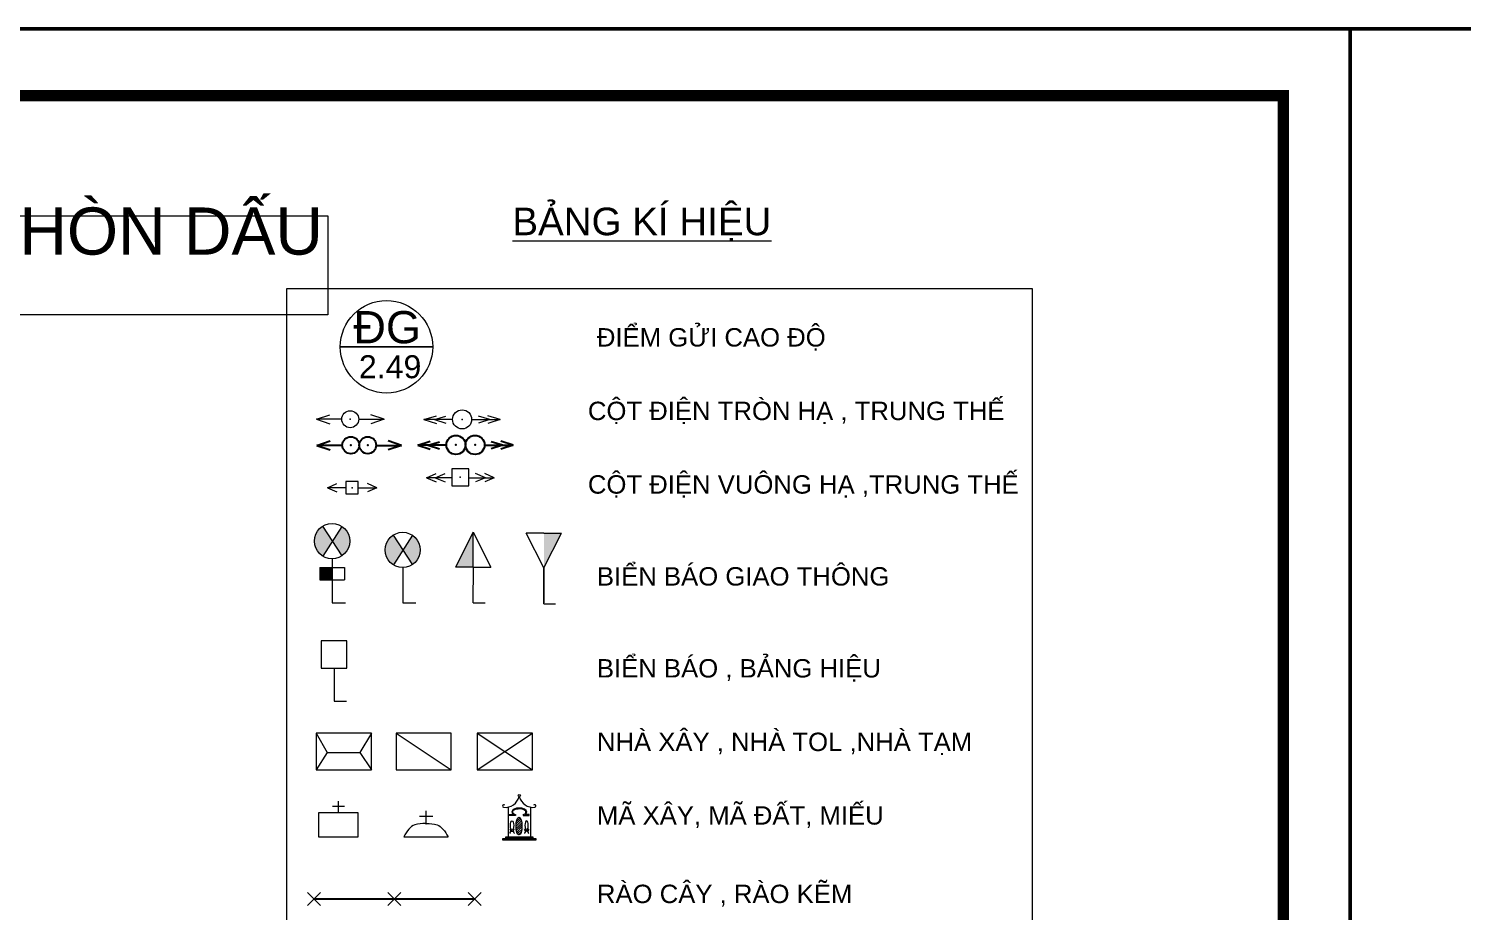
# Model space of a CAD drawing. Header units: millimetres. Extents: x -235021 to 808813, y -1893235 to 860440.
# Drawn here: x 93060 to 140506, y -1651556 to -1622349 of the extents above; entities that cross this region are included whole.
import ezdxf
from ezdxf.enums import TextEntityAlignment as Align

# ---------------------------------------------------------------- set-up
doc = ezdxf.new("R2010")
doc.units = ezdxf.units.MM
doc.header["$LTSCALE"] = 100
doc.linetypes.add('HIDDEN', pattern=[0.375, 0.25, -0.125])
doc.layers.get('0').update_dxf_attribs({"lineweight": 9})
for name, color, linetype in [('CÐCOC', 1, 'Continuous'), ('GACH VIA HE', 3, 'Continuous'), ('HIEN', 7, 'Continuous'), ('KHUNGBAO', 7, 'Continuous'), ('KYHIEUCOC', 5, 'Continuous'), ('mieu tho', 7, 'Continuous'), ('Nét thấy', 7, 'Continuous'), ('TENCOC', 1, 'Continuous')]:
    doc.layers.add(name, color=color, linetype=linetype)
doc.layers.add('THEP CHIU LUC', color=1, linetype='Continuous', lineweight=50)
doc.styles.add('CDMAYCOC', font='', dxfattribs={"height": 0.098425})
doc.styles.add('GHICHU', font='', dxfattribs={"height": 2})
doc.styles.add('GHICHU2', font='', dxfattribs={"height": 2})
doc.styles.add('TENMAYCOC', font='', dxfattribs={"height": 3.5})
doc.styles.get('CDMAYCOC').set_extended_font_data('VNI-Helve')
doc.styles.get('GHICHU').set_extended_font_data('VNI-Helve-Condense')
doc.styles.get('GHICHU2').set_extended_font_data('VNI-Helve-Condense')
doc.styles.get('TENMAYCOC').set_extended_font_data('VNI-Helve')

# ---------------------------------------------------------------- blocks, each defined once
blk = doc.blocks.new('A$C13B47FA8')
for p, q in [((0, 4), (1.2, 1.88)), ((6, 4), (4.75, 1.88)), ((8.69, 4), (14.69, 0)), ((17.51, 4), (23.51, 0)), ((17.51, 0), (23.51, 4)), ((1.2, 1.88), (0, 0)), ((1.2, 1.88), (4.75, 1.88)), ((4.75, 1.88), (6, 0))]:
    blk.add_line(p, q)
for points in [[(0, 0), (6, 0), (6, 4), (0, 4)], [(8.69, 0), (14.69, 0), (14.69, 4), (8.69, 4)], [(17.51, 0), (23.51, 0), (23.51, 4), (17.51, 4)]]:
    blk.add_lwpolyline(points, close=True)
blk = doc.blocks.new('DTHTHE')
for p, q in [((-1.6, -0.005), (-0.967, 0.21)), ((1.6, -0.005), (0.967, 0.21)), ((-0.4, -0.005), (-1.6, -0.005)), ((-1.6, -0.005), (-0.967, -0.221)), ((0.4, -0.005), (1.6, -0.005)), ((1.6, -0.005), (0.967, -0.221))]:
    blk.add_line(p, q)
blk.add_circle((0, 0), 0.4)
blk.add_point((0, 0))
blk = doc.blocks.new('DTTTHE')
for p, q in [((-1.8, -0.011), (-1.217, 0.173)), ((-1.305, -0.011), (-0.769, 0.154)), ((1.305, -0.011), (0.769, 0.154)), ((1.8, -0.011), (1.217, 0.173)), ((-1.8, -0.011), (-1.217, -0.195)), ((-0.45, -0.011), (-1.8, -0.011)), ((-1.305, -0.011), (-0.769, -0.176)), ((0.45, -0.011), (1.8, -0.011)), ((1.305, -0.011), (0.769, -0.176)), ((1.8, -0.011), (1.217, -0.195))]:
    blk.add_line(p, q)
blk.add_circle((0, 0), 0.45)
blk.add_point((0, 0))
blk = doc.blocks.new('DVHTHE')
for p, q in [((-1.404, 0.001), (-0.874, 0.236)), ((-0.354, 0.001), (-1.404, 0.001)), ((-1.404, 0.001), (-0.874, -0.234)), ((0.346, 0.001), (1.396, 0.001)), ((1.396, 0.001), (0.866, 0.236)), ((1.396, 0.001), (0.866, -0.234))]:
    blk.add_line(p, q)
blk.add_lwpolyline([(-0.354, -0.349), (0.346, -0.349), (0.346, 0.351), (-0.354, 0.351)], close=True)
blk.add_point((0, 0))
blk = doc.blocks.new('DVTTHE')
for p, q in [((-1.593, -0.02), (-1.143, 0.171)), ((-1.184, -0.02), (-0.71, 0.181)), ((1.198, -0.02), (0.725, 0.181)), ((1.607, -0.02), (1.158, 0.171)), ((-1.593, -0.02), (-1.143, -0.211)), ((-0.393, -0.02), (-1.593, -0.02)), ((-1.184, -0.02), (-0.71, -0.221)), ((0.407, -0.02), (1.607, -0.02)), ((1.198, -0.02), (0.725, -0.221)), ((1.607, -0.02), (1.158, -0.211))]:
    blk.add_line(p, q)
blk.add_lwpolyline([(-0.393, -0.402), (0.407, -0.402), (0.407, 0.398), (-0.393, 0.398)], close=True)
blk.add_point((0, 0))
blk = doc.blocks.new('BBTGIACNGUOC')
blk.add_hatch(color=256).paths.add_polyline_path([(0.002, 1.582), (0.802, 3.164), (0.002, 3.164)])
for p, q in [((0.002, 1.582), (-0.798, 3.164)), ((0.002, 3.164), (-0.798, 3.164)), ((0.002, 1.582), (0.802, 3.164)), ((0.002, 3.164), (0.802, 3.164)), ((0, 1.582), (0, 0)), ((0, -0.036), (0.002, 1.582)), ((0, -0.036), (0.533, -0.036))]:
    blk.add_line(p, q)
blk = doc.blocks.new('BBTGIAC')
blk.add_hatch(color=256).paths.add_polyline_path([(0, 3.2), (-0.8, 1.618), (0, 1.618)])
for p, q in [((0, 3.2), (-0.8, 1.618)), ((0, 1.618), (0, 3.2)), ((0, 3.2), (0.8, 1.618)), ((0, 1.618), (-0.8, 1.618)), ((0, 1.618), (0.8, 1.618)), ((0, 0), (0.002, 1.618)), ((0, 0), (0.533, 0))]:
    blk.add_line(p, q)
blk = doc.blocks.new('BBTRON')
h = blk.add_hatch(color=256)
h.paths.add_polyline_path([(-0.437, 3.071, 0.254122), (-0.802, 2.4, 0.259186), (-0.425, 1.721), (0.008, 2.391)])
h.paths.add_polyline_path([(0.444, 3.064), (0.008, 2.391), (0.439, 1.733, 0.251643), (0.798, 2.4, 0.249824)])
for p, q in [((-0.437, 3.071), (0.439, 1.733)), ((0.444, 3.064), (-0.425, 1.721)), ((0, 1.599), (0, 0)), ((0, 0), (0.6, 0))]:
    blk.add_line(p, q)
blk.add_circle((-0.002, 2.4), 0.8)
blk = doc.blocks.new('BBVUONGTRON')
h = blk.add_hatch(color=256)
h.paths.add_polyline_path([(-0.437, 3.471, 0.254122), (-0.802, 2.8, 0.259186), (-0.425, 2.121), (0.008, 2.791)])
h.paths.add_polyline_path([(0.444, 3.464), (0.008, 2.791), (0.439, 2.133, 0.251643), (0.798, 2.8, 0.249824)])
blk.add_hatch(color=256).paths.add_polyline_path([(0, 1.599), (-0.56, 1.599), (-0.56, 1.039), (0, 1.039)])
for p, q in [((-0.437, 3.471), (0.439, 2.133)), ((0.444, 3.464), (-0.425, 2.121)), ((0, 2), (0, 0)), ((-0.56, 1.599), (-0.56, 1.039)), ((-0.56, 1.599), (0.56, 1.599)), ((0.56, 1.599), (0.56, 1.039)), ((-0.56, 1.039), (0.56, 1.039)), ((0, 0), (0.6, 0))]:
    blk.add_line(p, q)
blk.add_circle((-0.002, 2.8), 0.8)
blk = doc.blocks.new('BBVUONG')
for p, q in [((0, 1.799), (0, 0)), ((0, 0), (0.675, 0))]:
    blk.add_line(p, q)
blk.add_lwpolyline([(-0.7, 1.799), (0.7, 1.799), (0.7, 3.282), (-0.7, 3.282)], close=True)
blk = doc.blocks.new('MAXAY')
for p, q in [((-0.206, 1.107), (0.225, 1.107)), ((0, 1.288), (0, 0.864)), ((0.72, 0.864), (-0.72, 0.864)), ((-0.72, 0.864), (-0.72, 0)), ((0.72, 0), (0.72, 0.864)), ((-0.72, 0), (0.72, 0))]:
    blk.add_line(p, q)
blk = doc.blocks.new('MADAT')
for p, q in [((-0.286, 0.931), (0.313, 0.931)), ((0, 1.182), (0, 0.593)), ((-1, 0), (1, 0))]:
    blk.add_line(p, q)
for points in [[(0, 0.593), (0, 0.593), (-0.149, 0.6), (-0.463, 0.604), (-0.813, 0.342), (-0.933, 0.123), (-1, 0)], [(0, 0.593), (0, 0.593), (0.149, 0.6), (0.463, 0.604), (0.813, 0.342), (0.933, 0.123), (1, 0)]]:
    blk.add_open_spline(points, degree=3, knots=[2.932558, 2.932558, 2.932558, 2.932558, 3.089474, 4.357876, 5.17717, 6.219708, 6.219708, 6.219708, 6.219708])
blk = doc.blocks.new('MIEU')
at = {"layer": 'mieu tho', "color": 5, "lineweight": 0}
for p, q in [((-0.4, 1.205), (-0.4, 0.123)), ((0.4, 1.205), (0.4, 0.123)), ((-0.594, 0.064), (0.594, 0.064)), ((-0.594, 0), (-0.594, 0.064)), ((0.594, 0), (-0.594, 0)), ((-0.491, 0.123), (0.49, 0.123)), ((-0.491, 0.068), (-0.491, 0.123)), ((0.49, 0.068), (-0.491, 0.068)), ((0.49, 0.123), (0.49, 0.068)), ((0.594, 0.064), (0.594, 0))]:
    blk.add_line(p, q, dxfattribs=at)
at = {"layer": 'mieu tho', "color": 2, "lineweight": 0}
for p, q in [((-0.362, 0.904), (-0.362, 0.933)), ((-0.362, 0.933), (-0.209, 0.933)), ((-0.14, 0.904), (-0.362, 0.904)), ((-0.145, 0.933), (-0.14, 0.933)), ((-0.14, 0.933), (-0.14, 0.904)), ((-0.119, 0.511), (0.074, 0.704)), ((-0.116, 0.594), (0.055, 0.765)), ((-0.116, 0.434), (0.087, 0.637)), ((-0.106, 0.363), (0.094, 0.564)), ((-0.103, 0.688), (0.026, 0.816)), ((0.142, 0.933), (0.14, 0.933)), ((0.14, 0.933), (0.14, 0.904)), ((0.14, 0.904), (0.362, 0.904)), ((0.362, 0.933), (0.204, 0.933)), ((0.362, 0.904), (0.362, 0.933)), ((-0.091, 0.299), (0.094, 0.484)), ((-0.068, 0.242), (0.087, 0.397)), ((-0.031, 0.199), (0.066, 0.296))]:
    blk.add_line(p, q, dxfattribs=at)
at = {"layer": 'mieu tho', "color": 5, "lineweight": 0}
blk.add_circle((0, 1.626), 0.0383, dxfattribs=at)
for centre, radius, start, end in [((-0.507, 1.71), 0.516, 262.7658, 346.3135), ((0.501, 1.71), 0.516, 193.6865, 277.2342), ((-0.561, 1.244), 0.0473, 38.7217, 256.2903), ((0.555, 1.244), 0.0473, 283.7097, 141.2783)]:
    blk.add_arc(centre, radius, start, end, dxfattribs=at)
at = {"layer": 'mieu tho', "color": 2, "lineweight": 0}
blk.add_ellipse((-0.003, 1.027), major_axis=(-0.272, 0), ratio=0.531912, start_param=2.431373, end_param=6.993405, dxfattribs=at)
at = {"layer": 'mieu tho', "color": 6, "lineweight": 0}
for centre, major_axis, ratio in [((-0.263, 0.539), (0, -0.173), 0.352941), ((-0.012, 0.515), (0, -0.321), 0.333334)]:
    blk.add_ellipse(centre, major_axis=major_axis, ratio=ratio, dxfattribs=at)
at = {"layer": 'mieu tho', "color": 6, "lineweight": 0, "extrusion": (0, 0, -1)}
blk.add_ellipse((0.263, 0.539), major_axis=(0, -0.173), ratio=0.352941, dxfattribs=at)
at = {"layer": 'mieu tho', "color": 2, "lineweight": 0}
for points, knots in [([(0.14, 0.932), (0.25, 0.97), (0.277, 1.045), (0.082, 1.163), (-0.169, 1.139), (-0.242, 1.055), (-0.247, 1.04), (-0.247, 1.027), (-0.247, 0.998), (-0.216, 0.96), (-0.149, 0.934), (-0.144, 0.932), (-0.14, 0.931)], [2.171641, 2.171641, 2.171641, 2.171641, 3.865356, 3.865356, 5.853786, 5.853786, 6.283185, 6.283185, 6.283185, 7.221648, 7.221648, 7.28819, 7.28819, 7.28819, 7.28819]), ([(-0.343, 0.418), (-0.339, 0.406), (-0.335, 0.394), (-0.317, 0.357), (-0.296, 0.331), (-0.263, 0.331), (-0.231, 0.331), (-0.21, 0.356), (-0.192, 0.392), (-0.187, 0.405), (-0.183, 0.418)], [5.406802, 5.406802, 5.406802, 5.406802, 5.654005, 5.654005, 6.283185, 6.283185, 6.283185, 6.893584, 6.893584, 7.159518, 7.159518, 7.159518, 7.159518]), ([(-0.343, 0.244), (-0.339, 0.257), (-0.335, 0.268), (-0.317, 0.306), (-0.296, 0.331), (-0.263, 0.331), (-0.231, 0.331), (-0.21, 0.307), (-0.192, 0.27), (-0.187, 0.258), (-0.183, 0.244)], [5.406802, 5.406802, 5.406802, 5.406802, 5.654005, 5.654005, 6.283185, 6.283185, 6.283185, 6.893584, 6.893584, 7.159518, 7.159518, 7.159518, 7.159518]), ([(0.343, 0.418), (0.339, 0.406), (0.335, 0.394), (0.317, 0.357), (0.296, 0.331), (0.263, 0.331), (0.231, 0.331), (0.21, 0.356), (0.192, 0.392), (0.187, 0.405), (0.183, 0.418)], [5.406802, 5.406802, 5.406802, 5.406802, 5.654005, 5.654005, 6.283185, 6.283185, 6.283185, 6.893584, 6.893584, 7.159518, 7.159518, 7.159518, 7.159518]), ([(0.343, 0.244), (0.339, 0.257), (0.335, 0.268), (0.317, 0.306), (0.296, 0.331), (0.263, 0.331), (0.231, 0.331), (0.21, 0.307), (0.192, 0.27), (0.187, 0.258), (0.183, 0.244)], [5.406802, 5.406802, 5.406802, 5.406802, 5.654005, 5.654005, 6.283185, 6.283185, 6.283185, 6.893584, 6.893584, 7.159518, 7.159518, 7.159518, 7.159518])]:
    blk.add_open_spline(points, degree=3, knots=knots, dxfattribs=at)
blk = doc.blocks.new('RAOKEM')
for p, q in [((0.354, -0.354), (-0.354, 0.354)), ((-0.354, -0.354), (0.354, 0.354))]:
    blk.add_line(p, q)
blk = doc.blocks.new('DDTT1')
for p, q in [((-1.8, -0.011), (-1.217, 0.173)), ((-1.305, -0.011), (-0.769, 0.154)), ((2.205, -0.011), (1.669, 0.154)), ((2.7, -0.011), (2.117, 0.173)), ((-1.8, -0.011), (-1.217, -0.195)), ((-0.45, -0.011), (-1.8, -0.011)), ((-1.305, -0.011), (-0.769, -0.176)), ((1.35, -0.011), (2.7, -0.011)), ((2.205, -0.011), (1.669, -0.176)), ((2.7, -0.011), (2.117, -0.195))]:
    blk.add_line(p, q)
for centre in [(0, 0), (0.9, 0)]:
    blk.add_circle(centre, 0.45)
for p in [(0, 0), (0.9, 0)]:
    blk.add_point(p)
blk = doc.blocks.new('DDHT11')
for p, q in [((-0.64, -0.002), (-0.387, 0.084)), ((0.96, -0.002), (0.707, 0.084)), ((-0.16, -0.002), (-0.64, -0.002)), ((-0.64, -0.002), (-0.387, -0.088)), ((0.48, -0.002), (0.96, -0.002)), ((0.96, -0.002), (0.707, -0.088))]:
    blk.add_line(p, q)
for centre in [(0, 0), (0.32, 0)]:
    blk.add_circle(centre, 0.16)
for p in [(0, 0), (0.32, 0)]:
    blk.add_point(p)

msp = doc.modelspace()

# ---------------------------------------------------------------- hatches: boundary and pattern name
at = {"layer": 'GACH VIA HE'}
h = msp.add_hatch(dxfattribs=at)
h.set_pattern_fill('ANGLE', color=256, scale=3000, angle=58.11958)
h.set_pattern_definition([(58.119582644, (673102275.7, -1089275886.1), (-700.55060505, 435.7222163), [600, -225]), (148.119582644, (673102275.7, -1089275886.1), (-435.7222163, -700.55060505), [600, -225])])
edge = h.paths.add_edge_path()
edge.add_ellipse((76860.1, -1677134.7), major_axis=(-116.9, -142.5), ratio=1, start_angle=270.84165, end_angle=327.94755, ccw=False)
edge.add_ellipse((76860.1, -1677134.7), major_axis=(-116.9, -142.5), ratio=1, start_angle=449.33602, end_angle=630.84165, ccw=False)
edge.add_ellipse((76860.1, -1677134.7), major_axis=(-116.9, -142.5), ratio=1, start_angle=392.42743, end_angle=449.33602, ccw=False)
edge.add_line((76837.8, -1677317.6), (86555.6, -1685237.9))
edge.add_line((86555.6, -1685237.9), (100620.3, -1696836.9))
edge.add_line((100620.3, -1696836.9), (110220.1, -1704742.5))
edge.add_arc((107705.5, -1706279.2), 2946.9, 333.1411, 391.43043, ccw=False)
edge.add_line((110334.5, -1707610.6), (108200.6, -1707627))
edge.add_line((108200.6, -1707627), (108220.1, -1710157.8))
edge.add_arc((109170.1, -1710161.9), 950, 58.11958, 179.75274, ccw=False)
edge.add_arc((109170.1, -1710161.9), 950, -121.88042, 58.11958, ccw=False)
edge.add_arc((109170.1, -1710161.9), 950, 181.13, 238.11958, ccw=False)
edge.add_line((108220.2, -1710180.6), (108238.5, -1712547.6))
edge.add_arc((106424.8, -1708951.1), 4028, 296.76146, 312.15262)
edge.add_ellipse((109120.7, -1711753.1), major_axis=(12.1, 183.9), ratio=1, start_angle=90.79089, end_angle=186.0293, ccw=False)
edge.add_ellipse((109120.7, -1711753.1), major_axis=(12.1, 183.9), ratio=1, start_angle=269.28525, end_angle=450.79089, ccw=False)
edge.add_line((109304.4, -1711767.4), (109718.1, -1712048.4))
edge.add_line((109718.1, -1712048.4), (110049, -1712273.1))
edge.add_arc((103839.3, -1705874.6), 8916.3, 314.14165, 336.61511)
edge.add_arc((102980.1, -1706006.5), 9663.6, 339.35623, 357.60271)
edge.add_line((112635.3, -1706410.8), (112406.9, -1706309))
edge.add_line((112406.9, -1706309), (112529, -1706035))
edge.add_line((112529, -1706035), (112661.1, -1706093.8))
edge.add_arc((108616.8, -1705924), 4047.9, 357.59545, 363.57033)
edge.add_line((112656.8, -1705671.9), (112526, -1705566.1))
edge.add_line((112526, -1705566.1), (112634.6, -1705431.9))
edge.add_arc((108616.8, -1705924), 4047.9, 366.98316, 384.60325)
edge.add_arc((109407.9, -1705709.3), 3242, 386.97403, 413.3767)
edge.add_line((111341.9, -1703107.3), (89923.6, -1685461.5))
edge.add_line((89923.6, -1685461.5), (68717.6, -1668131.3))
edge.add_line((68717.6, -1668131.3), (47605.4, -1650633.4))
edge.add_arc((46008.9, -1652901.5), 2773.6, 414.85894, 493.45655)
edge.add_line((44101.2, -1650888.2), (31918.6, -1663445.1))
edge.add_line((31918.6, -1663445.1), (32568.7, -1664206.2))
edge.add_line((32568.7, -1664206.2), (32776.6, -1663990))
edge.add_line((32776.6, -1663990), (43291.5, -1653055.4))
edge.add_arc((46887.2, -1656715), 5130.5, 102.98307, 134.49579, ccw=False)
edge.add_line((45734.6, -1651715.6), (67505.2, -1669711.4))
edge.add_line((67505.2, -1669711.4), (76685.3, -1677193.4))
edge = h.paths.add_edge_path(flags=16)
edge.add_ellipse((53708.6, -1657627.1), major_axis=(-145.1, 113.6), ratio=1, start_angle=360.7843, end_angle=719.27867, ccw=False)
edge.add_ellipse((53418.3, -1657400), major_axis=(-145.6, 113.1), ratio=1, start_angle=180.56094, end_angle=539.05531, ccw=False)
edge.add_line((53271.7, -1657288.4), (53271.5, -1657288.2))
edge.add_ellipse((53418.3, -1657400), major_axis=(-145.6, 113.1), ratio=1, start_angle=180.56094, end_angle=539.05531, ccw=False)
edge.add_ellipse((53708.6, -1657627.1), major_axis=(-145.1, 113.6), ratio=1, start_angle=360.7843, end_angle=719.27867, ccw=False)
edge.add_line((53852.4, -1657742.6), (53852.2, -1657742.5))
edge = h.paths.add_edge_path(flags=16)
edge.add_ellipse((101575.6, -1697134.7), major_axis=(-145.6, 113.1), ratio=1, start_angle=180.56094, end_angle=539.05531, ccw=False)
edge.add_ellipse((101866, -1697361.8), major_axis=(-145.1, 113.6), ratio=1, start_angle=360.7843, end_angle=719.27867, ccw=False)
edge.add_line((102009.8, -1697477.3), (102009.6, -1697477.2))
edge.add_ellipse((101866, -1697361.8), major_axis=(-145.1, 113.6), ratio=1, start_angle=360.7843, end_angle=719.27867, ccw=False)
edge.add_ellipse((101575.6, -1697134.7), major_axis=(-145.6, 113.1), ratio=1, start_angle=180.56094, end_angle=539.05531, ccw=False)
edge.add_line((101429.1, -1697023.1), (101428.9, -1697023))
h.paths.add_polyline_path([(75455.7, -1675421.1), (72551.9, -1673060.7), (73050, -1672448), (75953.8, -1674808.4)], flags=24)
h.paths.add_polyline_path([(109659.4, -1703514.7), (106755.6, -1701154.2), (107253.6, -1700541.5), (110157.5, -1702901.9)], flags=24)
h.paths.add_polyline_path([(36880.5, -1658439.4), (39488.7, -1655755.9), (40055, -1656306.2), (37446.8, -1658989.7)], flags=24)

# ---------------------------------------------------------------- linework, layer by layer
for points in [[(59374.1, -1628547.5), (102955.4, -1628547.5), (102955.4, -1631823.7), (59374.1, -1631823.7)], [(101599.4, -1676858.4), (101599.4, -1630947.4), (126274.7, -1630947.4), (126274.7, -1676858.4)]]:
    msp.add_lwpolyline(points, close=True)
msp.add_circle((104901.9, -1632876.1), 1529.7)
at = {"layer": 'Defpoints', "linetype": 'HIDDEN', "ltscale": 20}
for points in [[(136796.3, -1753813.3), (136796.3, -1622349.5), (-49112.1, -1622349.5), (-49112.1, -1753813.3)], [(322704.8, -1753813.3), (322704.8, -1622349.5), (136796.3, -1622349.5), (136796.3, -1753813.3)]]:
    msp.add_lwpolyline(points, close=True, dxfattribs=at)
at = {"layer": 'KHUNGBAO'}
msp.add_line((102503.6, -1651147.4), (107821.5, -1651147.4), dxfattribs=at)
at = {"layer": 'KYHIEUCOC', "linetype": 'Continuous', "const_width": 60.2}
msp.add_lwpolyline([(106431.6, -1632876.1), (103372.1, -1632876.1)], dxfattribs=at)
at = {"layer": 'Nét thấy', "color": 3, "const_width": 376.5}
msp.add_lwpolyline([(134583.1, -1624562.7), (-40259.4, -1624562.7), (-40259.4, -1751600.1), (134583.1, -1751600.1)], close=True, dxfattribs=at)
msp.add_lwpolyline([(134583.1, -1624562.7), (-40259.4, -1624562.7), (-40259.4, -1751600.1), (134583.1, -1751600.1)], close=True, dxfattribs=at)
at = {"layer": 'THEP CHIU LUC'}
for points in [[(136796.3, -1622349.5), (-49112.1, -1622349.5), (-49112.1, -1753813.3), (136796.3, -1753813.3)], [(322704.8, -1622349.5), (136796.3, -1622349.5), (136796.3, -1753813.3), (322704.8, -1753813.3)]]:
    msp.add_lwpolyline(points, close=True, dxfattribs=at)

# ---------------------------------------------------------------- block references
for name, p, xscale, yscale, zscale in [('DTTTHE', (107404.8, -1635278.6), 700.8768000181408, 700.8767999275005, 700.8768000000001), ('DTHTHE', (103701.8, -1635272.2), 700.8768000181408, 700.8767999275005, 700.8768000000001), ('DVHTHE', (103764.4, -1637542.3), 584.0639999093364, 584.0639999999548, 584.0640000000001), ('DVTTHE', (107342.7, -1637193.8), 700.8768000181408, 700.8767999275005, 700.8768000000001), ('BBVUONGTRON', (103102.8, -1641350.6), 730.0799999999945, 730.0799999999945, 730.0799999999945), ('BBTRON', (105439.1, -1641350.6), 730.0799999999945, 730.0799999999945, 730.0799999999945), ('BBTGIAC', (107775.3, -1641350.6), 730.0799999999945, 730.0799999999945, 730.0799999999945), ('BBTGIACNGUOC', (110111.6, -1641350.6), 730.0799999999945, 730.0799999999945, 730.0799999999945), ('BBVUONG', (103169.3, -1644604.8), 608.4000000000015, 608.4000000000015, 608.4000000000015), ('A$C13B47FA8', (102578.7, -1646877.8), 304.199999909335, 304.2000000000116, 304.2), ('MIEU', (109297.6, -1649207), 912.5999999999985, 912.5999999999985, 912.5999999999985), ('MAXAY', (103304.9, -1649089), 912.5999999999985, 912.5999999999985, 912.5999999999985), ('MADAT', (106207.7, -1649089), 730.0799999999945, 730.0799999999945, 730.0799999999945), ('RAOKEM', (102503.6, -1651147.4), 608.4000000000015, 608.4000000000015, 608.4000000000015), ('RAOKEM', (105162.6, -1651147.4), 608.4000000000015, 608.4000000000015, 608.4000000000015), ('RAOKEM', (107821.5, -1651147.4), 608.4000000000015, 608.4000000000015, 608.4000000000015)]:
    msp.add_blockref(name, p, dxfattribs=dict(xscale=xscale, yscale=yscale, zscale=zscale))
at = {"layer": 'HIEN'}
for name, p, xscale, yscale, zscale in [('DDHT11', (103719.4, -1636133.9), 1752.192000000003, 1752.192000000003, 1752.192000000003), ('DDTT1', (107200.8, -1636123.6), 700.8768000181408, 700.8767999275005, 700.8767999999999)]:
    msp.add_blockref(name, p, dxfattribs=dict(at, xscale=xscale, yscale=yscale, zscale=zscale))

# ---------------------------------------------------------------- texts
at = {"attachment_point": 1}
for s, insert, char_height, style in [('{\\fArial|b0|i0|c0|p34;BẢN VẼ SỬ DỤNG HỆ CAO ĐỘ HÒN DẤU\\fVNI-Helve-Condense|b0|i0|c0|p2;\\H1.25x;       \\H1.4x; }', (60378.3, -1628266.4), 1560, 'GHICHU'), ('{\\fArial|b0|i0|c0|p34;ÐIỂM GỬI CAO ÐỘ}', (111865.8, -1632259.3), 608.4, 'GHICHU2'), ('{\\fArial|b0|i0|c0|p34;CỘT ÐIỆN TRÒN HẠ , TRUNG THẾ}', (111567.7, -1634692.9), 608.4, 'GHICHU'), ('{\\fArial|b0|i0|c0|p34;CỘT ÐIỆN VUÔNG HẠ ,TRUNG THẾ}', (111567.7, -1637126.5), 608.4, 'GHICHU'), ('{\\fArial|b0|i0|c0|p34;BIỂN BÁO GIAO THÔNG}', (111865.8, -1640168.5), 608.4, 'GHICHU'), ('{\\fArial|b0|i0|c0|p34;BIỂN BÁO , BẢNG HIỆU}', (111865.8, -1643210.5), 608.4, 'GHICHU'), ('{\\fArial|b0|i0|c0|p34;NHÀ XÂY , NHÀ TOL ,NHÀ TẠM}', (111865.8, -1645644.1), 608.4, 'GHICHU'), ('{\\fArial|b0|i0|c0|p34;MÃ XÂY, MÃ ÐẤT, MIẾU}', (111865.8, -1648077.7), 608.4, 'GHICHU'), ('{\\fArial|b0|i0|c0|p34;RÀO CÂY , RÀO KẼM}', (111865.8, -1650675.2), 608.4, 'GHICHU')]:
    msp.add_mtext(s, dxfattribs=dict(at, insert=insert, char_height=char_height, style=style))
at = {"color": 1, "insert": (109068.5, -1628271.8), "char_height": 912.6, "attachment_point": 1}
msp.add_mtext('{\\fArial|b0|i0|c0|p34;\\LBẢNG KÍ HIỆU}', dxfattribs=at)
at = {"layer": 'CÐCOC', "color": 1, "linetype": 'Continuous', "style": 'CDMAYCOC'}
msp.add_text('2.49', height=760.5, dxfattribs=at).set_placement((105023.3, -1633155.5), align=Align.TOP_CENTER)
at = {"layer": 'TENCOC', "linetype": 'Continuous', "style": 'TENMAYCOC'}
msp.add_text('ÑG', height=1064.7, dxfattribs=at).set_placement((104924.6, -1631694.9), align=Align.TOP_CENTER)

doc.saveas('drawing.dxf')
